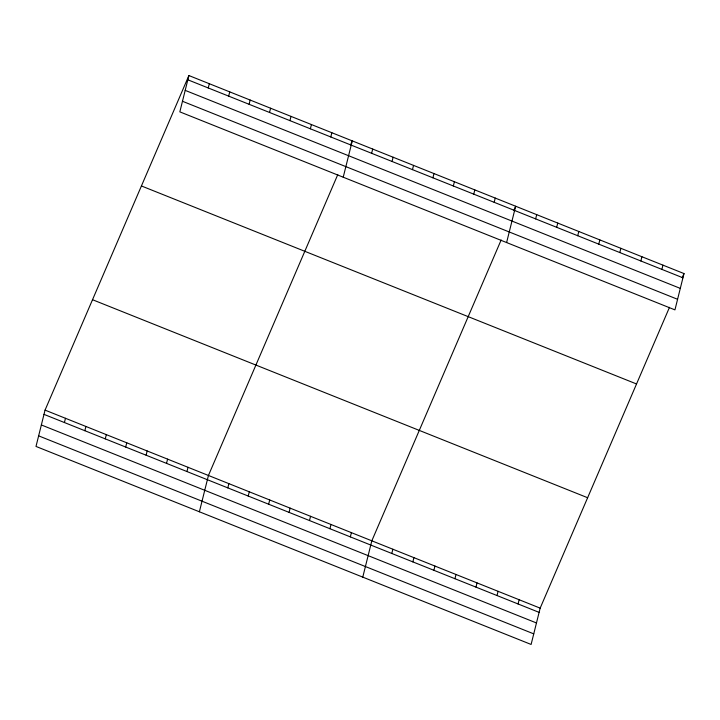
<?xml version="1.0" encoding="UTF-8"?>
<svg xmlns="http://www.w3.org/2000/svg" width="720" height="720" viewBox="0 0 720 720"><rect width="100%" height="100%" fill="white"/><g stroke="black" fill="none" stroke-linecap="round" stroke-linejoin="round"><path stroke-width="1.08" d="M188.892 75.546L179.838 111.861L674.946 309.879L684 273.564L188.892 75.546L45.054 410.121L36 446.436L531.108 644.454L540.162 608.139L669.501 307.296M64.422 422.532L65.475 418.293M84.843 430.704L85.905 426.456M105.264 438.867L106.326 434.628M208.251 87.957L209.313 83.718M125.694 447.039L126.747 442.791M228.681 96.129L229.734 91.881M146.115 455.211L147.168 450.963M249.102 104.301L250.155 100.053M166.536 463.374L167.598 459.135M269.523 112.464L270.585 108.225M186.957 471.546L188.019 467.298M289.944 120.636L291.006 116.388M199.386 511.785L208.44 475.47L337.77 174.627M310.374 128.799L311.427 124.56M227.808 487.881L228.861 483.633M330.795 136.971L331.848 132.723M248.229 496.044L249.291 491.805M343.224 177.21L352.278 140.895L350.514 144.981M268.65 504.216L269.712 499.968M371.637 153.306L372.699 149.058M289.08 512.379L290.133 508.14M392.067 161.469L393.12 157.23M309.501 520.551L310.554 516.303M412.488 169.641L413.541 165.393M329.922 528.723L330.984 524.475M432.909 177.813L433.971 173.565M350.343 536.886L351.405 532.647M453.33 185.976L454.392 181.737M362.772 577.125L371.826 540.81L501.156 239.976M473.76 194.148L474.813 189.9M391.815 553.473L392.868 549.225M494.181 202.311L495.243 198.072M412.857 561.888L413.91 557.64M506.61 242.55L515.664 206.235L513.9 210.33M433.899 570.303L434.952 566.055M535.644 218.898L536.706 214.65M454.941 578.718L455.994 574.47M556.686 227.313L557.748 223.065M475.983 587.133L477.036 582.885M577.728 235.728L578.79 231.48M497.025 595.548L498.078 591.309M598.77 244.143L599.832 239.904M518.067 603.963L519.12 599.724M619.812 252.558L620.874 248.319M640.854 260.973L641.916 256.734M661.896 269.388L662.958 265.149M682.245 277.65L684 273.564M187.83 79.794L682.938 277.803M185.193 90.378L680.301 288.387M182.475 101.277L677.583 299.295M141.426 185.958L636.534 383.967M92.52 299.718L587.628 497.727M45.054 410.121L540.162 608.139M43.992 414.369L539.109 612.378M41.355 424.953L536.472 622.962M38.637 435.852L533.754 633.87"/></g></svg>
